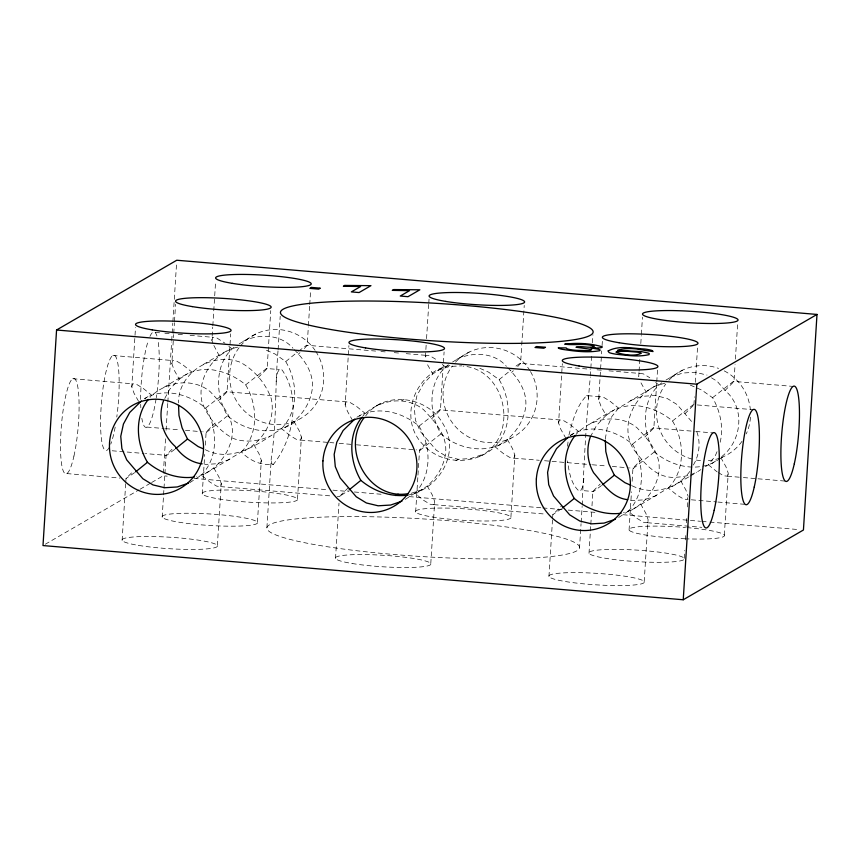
<?xml version="1.0" encoding="UTF-8"?>
<svg xmlns="http://www.w3.org/2000/svg" width="860" height="860" viewBox="0 0 860 860"><rect width="100%" height="100%" fill="white"/><g stroke="black" fill="none" stroke-linecap="round" stroke-linejoin="round"><path stroke-width="0.64" stroke-dasharray="4.3 3.22" d="M278.017 350.912C274.856 386.806 276.791 422.991 271.244 458.681L266.89 527.879M582.231 505.099C583.972 462.422 586.251 419.884 590.272 377.368M122.109 540.456L125.678 483.761M125.754 482.438L126.011 478.483L133.236 471.205M138.557 401.308L134.042 393.235L131.773 386.871L135.504 327.531M163.368 473.129L165.561 438.31M166.066 430.279L167.754 403.501M167.829 402.168L171.624 341.914M171.71 340.571L172.806 323.166M172.881 321.833L176.59 262.913M162.174 517.204L163.497 496.102M163.583 494.79L163.916 489.512M164.002 488.19L164.83 475.01M164.916 473.688L166.077 455.23L174.172 447.114M164.754 398.449L169.785 389.214L179.267 379.206L174.107 369.983L171.839 363.608L173.666 334.604M173.742 333.282L174.408 322.737M174.494 321.414L175.569 304.279M202.24 493.952L204.734 454.392M205.314 445.158L206.142 431.978L215.107 423.023M213.033 343.538L211.904 340.356L212.732 327.176M212.818 325.854L215.634 281.026M217.376 545.487L221.267 483.513L219.01 477.139L213.839 467.915C223.837 459.197 230.975 447.393 232.286 434.053C233.63 416.584 221.267 403.48 210.216 391.676C192.629 377.067 165.227 381.646 149.995 397.32M218.064 400.846L227.04 391.902L230.684 333.884M257.441 522.235L261.332 460.261L259.075 453.887L253.904 444.663C267.127 433.515 275.232 415.864 271.223 398.556C265.686 383.399 254.409 369.854 240.133 362.21C212.678 351.579 178.353 372.488 178.45 402.846M258.129 377.594L267.105 368.639L270.75 310.621M278.102 349.579L280.199 316.308M297.506 498.972L301.409 436.998L299.14 430.634L293.98 421.411C303.967 412.692 311.116 400.889 312.416 387.537C313.406 372.197 304.246 359.491 293.84 349.246M304.311 348.493L307.171 345.387L308.332 326.929M308.417 325.607L309.654 305.827M309.74 304.515L310.654 290.003M335.518 558.516L339.001 503.143M352.611 420.529L347.451 411.306L345.183 404.931L348.257 356.147M348.332 354.825L348.913 345.591M415.649 512.012L417.895 476.408M417.971 475.096L419.551 450.038L428.527 441.083M426.141 345.236L425.313 358.426L426.098 355.352L429.882 355.771L436.396 359.673M426.56 338.646L428.721 304.365M428.796 303.042L429.054 299.087M430.785 563.547L434.687 501.573L432.419 495.209L427.259 485.986C437.245 477.268 444.394 465.464 445.695 452.113C447.05 434.644 434.676 421.55 423.625 409.736C405.748 394.901 377.4 399.771 362.576 416.433M431.473 418.917L440.449 409.962L444.093 351.944M510.915 517.043L514.817 455.069L512.549 448.694L507.389 439.471C517.376 430.752 524.525 418.949 525.836 405.608C526.825 390.268 517.655 377.562 507.25 367.306M517.72 366.564L520.579 363.457L524.235 305.44M548.938 576.587L552.496 519.891M552.582 518.569L552.829 514.613L561.806 505.658M566.02 438.589L560.86 429.366L558.591 423.002L561.666 374.207M561.752 372.885L562.332 363.662M579.554 547.68A156.649 18.823 3.6 0 0 346.548 516.591A156.649 18.823 3.6 0 0 343.559 549.067A156.649 18.823 3.6 0 0 579.554 547.68L581.059 523.729M581.145 522.396L582.145 506.433M590.347 376.035L590.766 369.381M590.852 368.048L591.777 353.406M592.443 342.764L592.948 334.776M589.003 553.335L590.325 532.232M590.412 530.91L590.745 525.643M590.82 524.321L591.659 511.141M591.981 505.863L592.895 491.361L600.13 484.072M590.315 436.891L596.614 425.345L606.096 415.337L600.925 406.113L598.667 399.739L601.731 350.955M602.064 345.677L602.484 339.087M629.068 530.072L631.476 491.834M632.132 481.288L632.96 468.098L641.936 459.154M638.98 372.531L638.733 376.487L639.517 373.412L643.291 373.842L649.805 377.744M639.066 371.208L639.969 356.707M640.808 343.527L641.302 335.615M641.388 334.293L642.463 317.146M644.194 581.618L648.096 519.644L645.828 513.269L640.668 504.046C650.654 495.328 657.803 483.524 659.115 470.173C660.458 452.704 648.085 439.611 637.034 427.807C619.157 412.972 590.82 417.831 575.985 434.504M644.892 436.977L653.858 428.022L656.685 383.194M656.76 381.872L657.513 370.004M684.259 558.355L684.764 550.454M685.431 539.897L685.839 533.308M686.506 522.762L686.914 516.161M687.495 506.938L688 499.026M693.923 404.77L694.428 396.858M695.342 382.356L697.578 346.752M724.335 535.103L728.226 473.129L725.958 466.765L721.443 458.692M721.658 456.628C742.051 440.89 745.62 407.586 725.023 390.472L733.988 381.517L735.074 364.371M735.408 359.104L737.729 322.177M276.092 381.517L277.479 372.552L279.328 369.574L282.037 369.908C301.269 397.524 293.432 439.062 273.362 464.421C260.967 465.518 249.884 460.928 241.445 451.898L205.046 473.817L196.693 476.354M583.908 478.483L582.521 487.448L580.672 490.426L577.963 490.092C570.545 482.417 568.976 471.054 567.557 460.863M567.503 446.243L568.288 440.04M605.279 438.976L607.353 427.012L611.879 416.476L618.555 408.102L654.954 386.183L665.694 382.915M720.164 442.276C723.787 427.14 720.228 411.037 712.553 397.707L701.9 390.16L690 384.968M131.773 386.871L132.558 383.796L136.331 384.216L142.846 388.118L151.661 395.224M171.839 363.608L172.624 360.534L176.397 360.963L182.922 364.866L191.726 371.971M211.904 340.356L212.689 337.281L216.462 337.711L224.944 343.194M189.78 482.675L201.38 475.15L210.195 482.256L216.709 486.158L220.482 486.588L221.267 483.513M260.558 463.336L261.332 460.261M205.303 449.694C232.684 463.615 259.44 443.351 281.51 428.645L290.325 435.751L296.84 439.654L300.624 440.083L301.409 436.998M345.183 404.931L345.967 401.856L349.74 402.286L356.266 406.189L365.081 413.294M405.296 499.37L414.789 493.221L423.604 500.327L430.118 504.229L433.902 504.648L434.687 501.573M449.898 365.575C415.111 371.875 397.449 418.379 422.83 444.394C441.32 465.034 474.86 465.539 494.919 446.706L503.734 453.811L510.26 457.713L514.033 458.143L514.817 455.069M558.591 423.002L559.376 419.916L563.16 420.346L569.675 424.249L578.49 431.354M598.667 399.739L599.442 396.664L603.226 397.094L609.74 400.996L618.555 408.102M618.716 517.44L628.198 511.281L637.013 518.386L643.538 522.289L647.311 522.719L648.096 519.644M687.903 497.413L687.376 499.466L683.603 499.036L677.078 495.134L668.274 488.029L631.874 509.948L623.521 512.485M718.24 472.527L723.668 475.784L727.442 476.204L728.226 473.129M568.922 435.085C572.502 421.196 576.426 406.135 586.638 395.579L599.442 396.664M717.025 451.715L715.015 456.391L708.339 464.776L705.168 466.819M693.364 465.013C699.803 454.435 701.115 440.255 695.622 429.022M233.909 347.354C214.097 363.758 215.107 395.106 227.577 415.788C246.594 432.795 277.038 436.848 297.582 420.11M201.38 475.15C218.73 457.434 217.795 428.398 205.594 408.081C189.254 394.149 164.142 387.226 144.609 398.524M241.445 451.898C258.796 434.182 257.86 405.146 245.659 384.829C235.715 376.551 223.654 371.09 210.754 369.628C192.715 367.532 177.988 379.292 163.26 387.699M281.51 428.645C298.861 410.929 297.936 381.883 285.735 361.576L275.082 354.03L264.364 349.364M448.372 364.737C427.409 380.529 428.344 412.95 440.987 433.848C460.003 450.855 490.447 454.908 510.99 438.181M414.789 493.221C432.139 475.505 431.215 446.458 419.013 426.151C402.383 411.908 376.487 405.071 356.9 417.24M494.919 446.706C512.27 428.989 511.345 399.954 499.144 379.636L488.491 372.09L477.773 367.424M661.781 382.797C640.829 398.588 641.754 431.021 654.406 451.919C671.337 466.496 697.965 473.14 717.638 460.164M628.198 511.281C645.548 493.565 644.624 464.529 632.422 444.212C615.792 429.978 589.906 423.142 570.309 435.31M668.274 488.029C685.613 470.312 684.689 441.266 672.488 420.959C662.533 412.682 650.482 407.221 637.582 405.759C619.533 403.662 604.817 415.423 590.089 423.829M365.64 415.939C384.914 389.537 429.097 396.772 443.47 424.657C460.895 453.069 438.45 489.77 407.715 495.145M693.214 405.544L684.958 413.724M237.672 347.15C214.022 352.235 196.585 378.196 202.014 402.061C207.561 417.218 218.838 430.763 233.103 438.406C245.165 442.889 258.355 441.459 269.911 436.171M441.546 368.123L432.741 374.014L423.26 384.022L416.971 395.579L414.305 407.887L415.434 420.121L420.282 431.451L436.375 450.264L446.523 456.466L458.272 459.283L470.818 458.52L483.32 454.231M654.954 386.183C632.874 397.599 619.673 427.087 633.691 449.511C643.516 462.089 654.342 476.279 671.682 477.354C681.872 477.418 692.483 475.537 700.954 469.56M632.132 485.825C652.106 495.586 677.701 489.523 690.214 470.785M298.194 354.341L299.946 352.664M348.397 487.598L339.421 496.542L348.042 490.716M511.603 372.401L513.356 370.735M205.594 408.081L226.459 391.741L345.967 401.856M245.659 384.829L266.525 368.488L279.328 369.574M285.735 361.576L297.528 352.019M227.577 415.788L206.722 432.128L202.734 431.795M419.013 426.151L439.868 409.801L559.376 419.916M499.144 379.636L510.937 370.079M440.987 433.848L420.131 450.199L416.143 449.855M632.422 444.212L653.278 427.871L694.45 431.354M672.488 420.959L693.343 404.619M712.553 397.707L733.419 381.356L793.167 386.419M654.406 451.919L633.54 468.259L629.563 467.926M134.633 472.645L126.011 478.483M298.538 351.224L306.59 345.236L375.637 351.073M174.698 449.393L166.657 455.381L145.404 453.585M561.462 508.776L552.829 514.613M601.527 485.524L593.475 491.512L580.672 490.426M516.021 366.102L519.999 363.296L590.379 369.252M144.695 398.771L147.995 396.567M179.267 379.206L188.06 373.304M205.046 473.817L213.839 467.915M245.111 450.565L253.904 444.663M285.176 427.312L293.98 421.411M359.211 416.1L361.404 414.627M418.454 491.877L427.259 485.986M498.596 445.373L507.389 439.471M570.427 435.644L574.824 432.688M606.096 415.337L614.889 409.435M631.874 509.948L640.668 504.046M712.005 463.433L718.605 459.014M479.385 456.52C519.891 437.987 507.228 369.531 463.024 366.102M239.177 343.925L255.796 333.992M452.586 361.995L469.205 352.062M666.005 380.055L682.625 370.123M203.325 364.446L228.126 350.052M45.311 544.229L138.933 489.888M140.083 489.222L150.489 483.18M151.639 482.514L163.196 475.806L167.205 476.139M376.68 405.769L380.614 403.48M401.727 400.717L404.135 399.319M455.864 460.68L458.272 459.283M671.939 486.695L688.849 476.881M689.978 476.225L696.74 472.301M718.766 459.509L724.399 456.241M243.391 341.194C259.258 333.476 280.865 334.196 292.959 348.225M456.81 359.254C472.677 351.536 494.285 352.256 506.379 366.285M229.846 459.423L217.344 463.712L204.787 464.475M670.22 377.325L682.722 373.036L695.278 372.272L707.028 375.089M630.154 400.577L642.657 396.288L655.212 395.525L666.962 398.341L677.11 404.555L693.203 423.367M656.674 495.553L644.172 499.843L631.616 500.606L629.004 499.983M437.6 370.413L449.479 366.478L461.831 365.833M422.4 489.587L410.521 493.522M159.573 332.788L152.929 332.229A47.859 8.417 -85.2 0 0 149.092 338.41M164.883 333.239L170.194 333.691M178.16 334.357L183.47 334.809M190.114 335.368L212.689 337.281M380.948 351.525L386.258 351.976M394.235 352.654L400.867 353.213M406.178 353.664L426.098 355.352M597.023 369.811L602.333 370.262M608.966 370.832L639.517 373.412M112.864 355.481L172.624 360.534M697.331 404.952L753.102 409.672M72.799 378.733L132.558 383.796M695.772 431.462L713.037 432.924M146.963 427.076L164.228 428.538M165.55 428.645L180.159 429.882M185.47 430.333L201.412 431.677M300.624 440.083L328.509 442.438M329.832 442.556L333.82 442.889M339.13 443.341L351.084 444.351M356.395 444.803L414.821 449.748M514.033 458.143L539.263 460.283M544.573 460.723L565.826 462.529M567.149 462.637L591.057 464.658M592.379 464.776L606.988 466.012M612.298 466.464L628.23 467.808M727.442 476.204L742.051 477.44M743.384 477.558L756.66 478.676M757.993 478.794L785.879 481.148M112.208 450.78L144.082 453.478M691.365 499.8L716.595 501.939M717.917 502.046L744.48 504.293M193.941 478.407L327.606 489.716M332.949 490.168L348.988 491.533M354.331 491.985L381.066 494.242M409.134 496.618L541.467 507.819M542.8 507.938L562.849 509.636M568.191 510.087L594.926 512.345M622.995 514.721L700.524 521.289M701.857 521.396L708.543 521.966M709.876 522.074L799.424 529.652M66.833 473.581L119.948 478.074M220.482 486.588L332.035 496.026M337.346 496.478L340.001 496.704M433.902 504.648L545.444 514.097M647.311 522.719L701.76 527.331M586.638 395.579L588.433 396.213L588.756 401.319M273.362 464.421L271.567 463.787L271.244 458.681M733.419 381.356L733.988 381.517M519.999 363.296L520.579 363.457M653.278 427.871L653.858 428.022M306.59 345.236L307.171 345.387M439.868 409.801L440.449 409.962M266.525 368.488L267.105 368.639M632.96 468.098L633.54 468.259M226.459 391.741L227.04 391.902M592.895 491.361L593.475 491.512M419.551 450.038L420.131 450.199M206.142 431.978L206.722 432.128M166.077 455.23L166.657 455.381M711.532 377.852L717.175 381.292L725.023 390.472M655.686 382.474L658.62 384.85M708.339 464.776L717.154 471.882M442.276 364.414L445.211 366.779M228.857 346.354L231.802 348.719M640.99 382.861L646.161 392.085M680.733 480.794L685.893 490.017L688.161 496.392M427.581 364.79L432.741 374.014M219.332 355.954L213.409 344.602M683.582 559.817A47.859 5.751 3.6 0 1 609.933 558.968A47.859 5.751 3.6 0 1 610.826 549.4A47.859 5.751 3.6 0 1 683.764 557.828M686.861 527.588A47.859 5.751 3.6 0 1 724.464 535.576A47.859 5.751 3.6 0 1 686.527 538.844M685.291 538.79A47.859 5.751 3.6 0 1 628.929 529.62A47.859 5.751 3.6 0 1 685.517 527.47M741.986 441.341A47.859 46.762 59.9 0 1 721.045 457.692M719.895 458.122A47.859 46.762 59.9 0 1 706.683 460.723M700.524 460.605A47.859 46.762 59.9 0 1 693.214 459.401M692.01 459.089A47.859 46.762 59.9 0 1 665.758 384.033M668.908 380.249A47.859 46.762 59.9 0 1 718.551 368.402M724.238 370.886A47.859 46.762 59.9 0 1 750.35 409.683M750.468 417.154A47.859 46.762 59.9 0 1 746.276 433.881M109.284 447.383A47.859 8.417 -85.2 0 1 100.953 409.854A47.859 8.417 -85.2 0 1 114.434 355.341A47.859 8.417 -85.2 0 1 116.788 416.992M115.175 427.119A47.859 8.417 -85.2 0 1 110.746 444.147M155.112 332.519A47.859 8.417 -85.2 0 1 156.939 336.023M158.294 342.495A47.859 8.417 -85.2 0 1 156.283 397.664M156.09 398.933A47.859 8.417 -85.2 0 1 141.835 418.304M140.825 407.79A47.859 8.417 -85.2 0 1 140.696 404.34M140.642 399.406A47.859 8.417 -85.2 0 1 148.124 341.14M315.749 351.342A47.859 46.762 59.9 0 1 306.848 414.187A47.859 46.762 59.9 0 1 243.928 410.542A47.859 46.762 59.9 0 1 239.671 346.924M240.456 345.967A47.859 46.762 59.9 0 1 315.05 350.289M530.491 371.541A47.859 46.762 59.9 0 1 519.3 433.021A47.859 46.762 59.9 0 1 457.337 428.602A47.859 46.762 59.9 0 1 452.338 365.962M455.499 362.178A47.859 46.762 59.9 0 1 529.846 370.466M352.041 563.483A47.859 5.751 3.6 0 0 430.108 565.009A47.859 5.751 3.6 0 0 367.306 554.614A47.859 5.751 3.6 0 0 352.041 563.483M218.762 498.908A47.859 5.751 3.6 0 0 296.818 500.434A47.859 5.751 3.6 0 0 234.027 490.049A47.859 5.751 3.6 0 0 218.762 498.908M565.461 581.543A47.859 5.751 3.6 0 0 643.516 583.069A47.859 5.751 3.6 0 0 580.726 572.685A47.859 5.751 3.6 0 0 565.461 581.543M138.632 545.412A47.859 5.751 3.6 0 0 216.688 546.949A47.859 5.751 3.6 0 0 153.897 536.554A47.859 5.751 3.6 0 0 138.632 545.412M73.939 456.069A47.859 8.417 -85.2 0 0 74.981 379.023A47.859 8.417 -85.2 0 0 60.522 443.373A47.859 8.417 -85.2 0 0 73.939 456.069M432.171 516.967A47.859 5.751 3.6 0 0 510.238 518.505A47.859 5.751 3.6 0 0 447.447 508.11A47.859 5.751 3.6 0 0 432.171 516.967M178.697 522.16A47.859 5.751 3.6 0 0 256.753 523.686A47.859 5.751 3.6 0 0 193.962 513.302A47.859 5.751 3.6 0 0 178.697 522.16"/><path stroke-width="1.29" d="M56.566 330.004L43 545.562L683.238 599.764L803.433 529.996L817 314.438L176.762 260.236L56.566 330.004L696.804 384.194L817 314.438M683.238 599.764L696.804 384.194M163.497 400.76C157.617 416.681 162.357 435.042 175.042 446.275C181.374 455.456 190.909 462.519 202.175 463.852M590.315 436.891C586.219 448.78 587.251 461.863 593.626 472.763C603.043 483.685 611.954 498.048 627.703 499.66M148.328 399.416C134.128 417.143 136.374 443.513 147.447 462.293C160.358 473.15 177.375 479.332 194.306 477.085M361.738 417.487C347.537 435.203 349.784 461.583 360.856 480.364C373.777 491.21 390.795 497.392 407.715 495.145M575.146 435.547C560.946 453.274 563.203 479.643 574.265 498.424C587.187 509.281 604.204 515.462 621.135 513.216M363.93 417.917C340.506 448.898 368.639 500.66 408.048 493.651M147.447 462.293L135.654 471.85M202.928 448.662L198.166 446.587L187.512 439.041L175.72 448.597M360.856 480.364L349.063 489.921M574.265 498.424L562.472 507.981M630.939 485.309L624.983 482.718L614.341 475.171L602.548 484.728M141.395 400.986L129.72 412.467L123.431 424.023L120.755 436.332L121.883 448.565L126.732 459.896L142.825 478.708L152.972 484.911L164.722 487.727L177.278 486.964L188.533 483.105M354.815 419.056L343.129 430.527L336.84 442.083L334.164 454.392L335.292 466.636L340.151 477.956L356.244 496.768L366.381 502.971L378.131 505.798L390.687 505.035L401.942 501.176M568.224 437.116L556.549 448.597L550.25 460.143L547.583 472.462L548.712 484.696L553.561 496.016L569.653 514.828L579.801 521.042L591.551 523.858L604.107 523.095L615.351 519.236M395.761 495.564L398.169 494.167M595.217 348.042L591.013 347.977L598.678 349.289L600.14 349.988L599.871 350.665C587.477 352.987 574.501 351.149 562.117 349.31A18.92 2.268 3.6 0 1 558.247 347.848L566.192 347.935L566.933 348.698A11.384 1.365 3.6 0 0 576.2 350.321L588.133 350.611L590.895 350.256L591.68 349.386L575.996 347.246C581.822 345.505 588.251 348.408 594.163 346.634L594.174 346.15C584.596 342.968 574.448 345.613 564.73 344.15C577.135 342.678 590.347 343.248 602.29 346.816L602.075 347.322A13.556 1.634 3.6 0 1 595.217 348.042M614.341 475.171L608.891 463.906L605.805 451.554L605.332 440.234M187.512 439.041L182.073 427.775L178.977 415.434L178.557 405.361M608.16 350.955L609.009 352.492A20.35 2.44 3.6 0 0 616.899 354.341C627.51 355.373 638.582 357.179 649.074 354.599L649.257 353.589L648.214 353.073L641.205 351.557L617.458 350.418C626.134 347.451 635.948 348.472 644.742 350.428L653.052 351.546L652.385 350.676A16.254 1.956 3.6 0 0 644.688 349.02C632.745 348.44 619.157 345.064 608.16 350.955M616.394 351.837L616.082 352.299C623.403 354.836 634.68 356.588 641.313 353.267A12.448 1.494 3.6 0 0 638.002 352.224L624.124 351.052L616.394 351.837M311.524 287.423L309.869 288.379L318.673 289.132L320.329 288.164L311.524 287.423M344.796 285.423L343.387 286.229L360.598 286.531L351.353 291.895L359.082 292.55L370.95 285.66L344.796 285.423M393.708 289.562L392.3 290.368L409.51 290.669L400.265 296.034L407.995 296.689L419.852 289.798L393.708 289.562M536.662 346.537L535.017 347.494L543.821 348.236L545.466 347.279L536.662 346.537M619.082 342.731A47.859 5.751 3.6 0 0 697.148 344.258A47.859 5.751 3.6 0 0 634.347 333.863A47.859 5.751 3.6 0 0 619.082 342.731M445.738 301.409A47.859 5.751 3.6 0 0 523.794 302.935A47.859 5.751 3.6 0 0 461.003 292.55A47.859 5.751 3.6 0 0 445.738 301.409M659.147 319.469A47.859 5.751 3.6 0 0 737.213 321.006A47.859 5.751 3.6 0 0 674.423 310.611A47.859 5.751 3.6 0 0 659.147 319.469M365.608 347.913A47.859 5.751 3.6 0 0 443.663 349.45A47.859 5.751 3.6 0 0 380.873 339.055A47.859 5.751 3.6 0 0 365.608 347.913M357.115 333.508A156.649 18.823 3.6 0 0 593.11 332.121A156.649 18.823 3.6 0 0 360.114 301.032A156.649 18.823 3.6 0 0 357.115 333.508M579.016 365.984A47.859 5.751 3.6 0 0 657.083 367.51A47.859 5.751 3.6 0 0 594.282 357.115A47.859 5.751 3.6 0 0 579.016 365.984M152.188 329.853A47.859 5.751 3.6 0 0 230.254 331.379A47.859 5.751 3.6 0 0 167.463 320.995A47.859 5.751 3.6 0 0 152.188 329.853M232.329 283.348A47.859 5.751 3.6 0 0 310.385 284.875A47.859 5.751 3.6 0 0 247.594 274.48A47.859 5.751 3.6 0 0 232.329 283.348M192.264 306.601A47.859 5.751 3.6 0 0 270.32 308.127A47.859 5.751 3.6 0 0 207.529 297.732A47.859 5.751 3.6 0 0 192.264 306.601M322.952 460.906A47.859 46.762 59.9 0 0 390.795 507.938A47.859 46.762 59.9 0 0 395.955 425.797A47.859 46.762 59.9 0 0 322.952 460.906M794.307 463.755A47.859 8.417 -85.2 0 0 795.35 386.71A47.859 8.417 -85.2 0 0 780.901 451.059A47.859 8.417 -85.2 0 0 794.307 463.755M714.176 510.27A47.859 8.417 -85.2 0 0 715.219 433.214A47.859 8.417 -85.2 0 0 700.771 497.564A47.859 8.417 -85.2 0 0 714.176 510.27M536.361 478.977A47.859 46.762 59.9 0 0 604.204 526.008A47.859 46.762 59.9 0 0 609.375 443.867A47.859 46.762 59.9 0 0 536.361 478.977M754.241 487.018A47.859 8.417 -85.2 0 0 755.284 409.962A47.859 8.417 -85.2 0 0 740.836 474.312A47.859 8.417 -85.2 0 0 754.241 487.018M109.532 442.846A47.859 46.762 59.9 0 0 177.375 489.877A47.859 46.762 59.9 0 0 182.546 407.737A47.859 46.762 59.9 0 0 109.532 442.846"/></g></svg>
